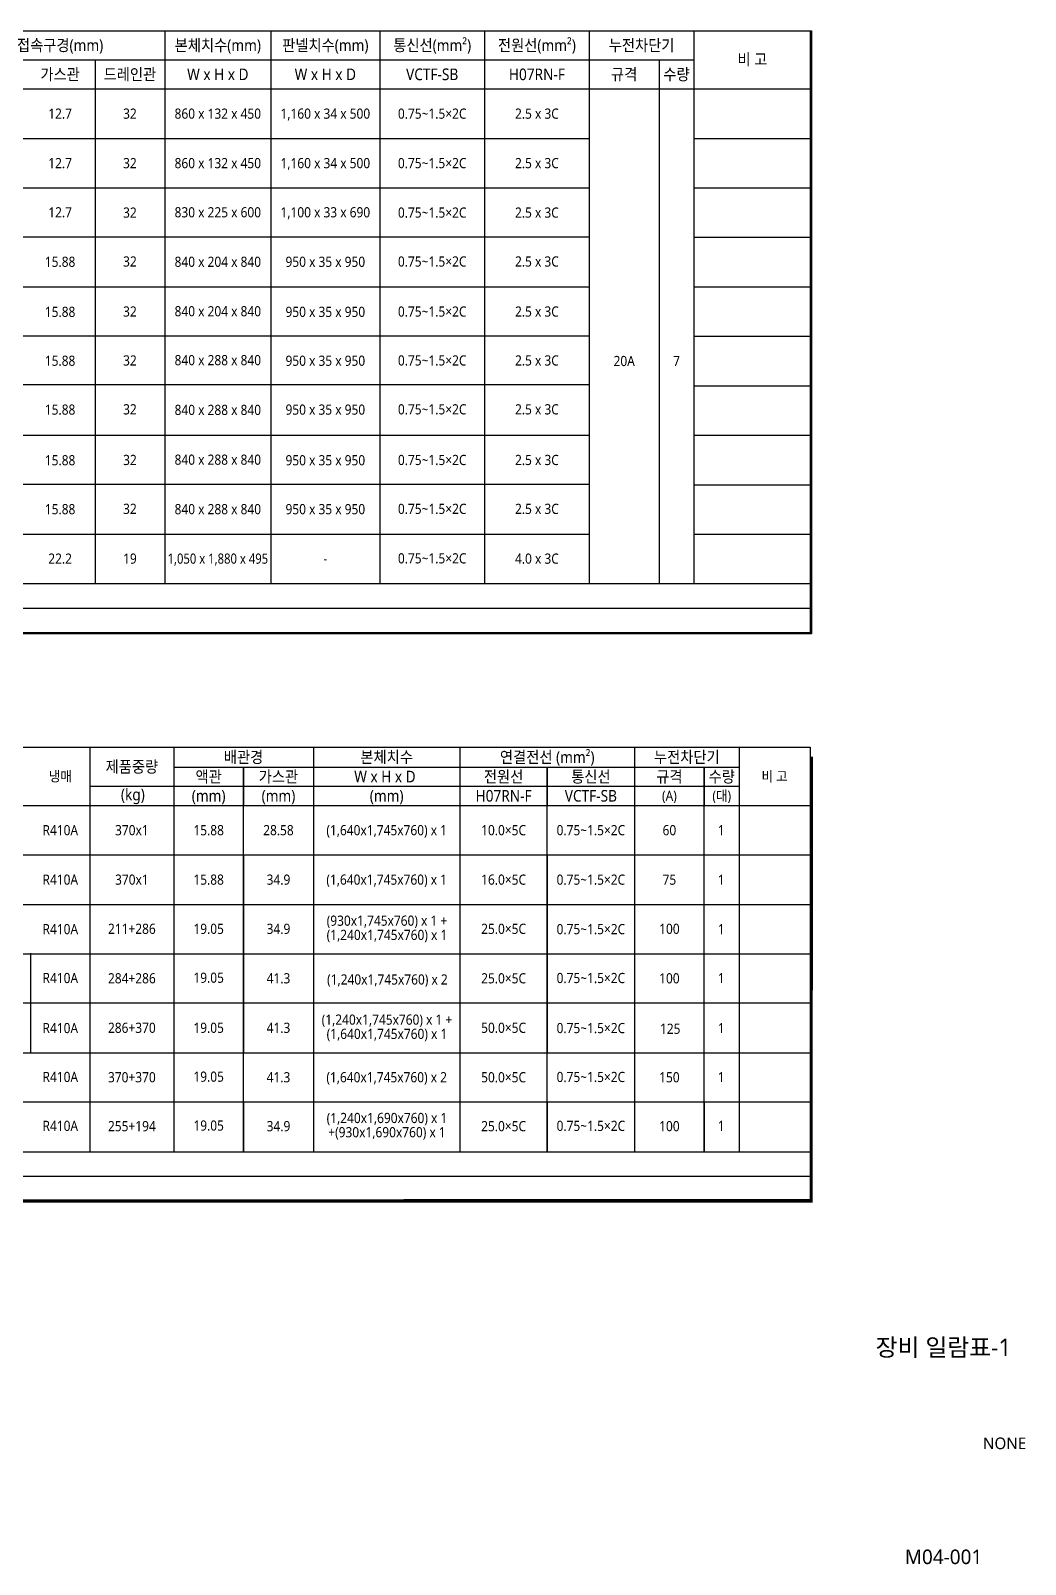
# Model space of a CAD drawing. Header units: millimetres. Extents: x 1142 to 3579, y 1194 to 1737.
# Drawn here: x 1555 to 1897, y 1196 to 1723 of the extents above; entities that cross this region are included whole.
import ezdxf
from ezdxf.enums import TextEntityAlignment as Align

# ---------------------------------------------------------------- set-up
doc = ezdxf.new("R2010")
doc.units = ezdxf.units.MM
for name, color, linetype in [('BOX', 7, 'Continuous'), ('TE', 2, 'Continuous'), ('TEXT', 2, 'Continuous'), ('장비일람', 3, 'Continuous')]:
    doc.layers.add(name, color=color, linetype=linetype)
doc.styles.add('sunjin', font='')
doc.styles.add('스타일1', font='malgun.ttf')
doc.styles.get('sunjin').set_extended_font_data('Malgun Gothic')

msp = doc.modelspace()

# ---------------------------------------------------------------- linework, layer by layer
at = {"layer": 'BOX'}
for p, q in [((1782.8, 1723.17), (1782.8, 1533.17)), ((1517.55, 1713.17), (1782.8, 1713.17)), ((1576.88, 1713.17), (1576.88, 1533.37)), ((1770.8, 1713.17), (1770.8, 1533.17)), ((1188.48, 1686.17), (1746.8, 1686.17)), ((1782.8, 1686.17), (1822.69, 1686.17)), ((1188.48, 1669.17), (1746.8, 1669.17)), ((1782.8, 1669.17), (1822.69, 1669.17)), ((1188.48, 1652.37), (1746.8, 1652.37)), ((1782.8, 1652.17), (1822.69, 1652.17)), ((1188.48, 1635.17), (1746.8, 1635.17)), ((1782.8, 1635.17), (1822.69, 1635.17)), ((1188.48, 1618.37), (1746.8, 1618.37)), ((1782.8, 1618.17), (1822.69, 1618.17)), ((1188.48, 1601.57), (1746.8, 1601.57)), ((1782.8, 1601.17), (1822.69, 1601.17)), ((1188.48, 1584.17), (1746.8, 1584.17)), ((1782.8, 1584.17), (1822.69, 1584.17)), ((1782.8, 1584.17), (1822.69, 1584.17)), ((1188.48, 1567.37), (1746.8, 1567.37)), ((1782.8, 1567.17), (1822.69, 1567.17)), ((1188.48, 1550.17), (1746.8, 1550.17)), ((1782.8, 1550.17), (1822.69, 1550.17)), ((1141.86, 1533.17), (1822.69, 1533.17)), ((1188.48, 1533.17), (1764.76, 1533.17)), ((1576.88, 1533.37), (1576.88, 1533.37)), ((1600.88, 1533.37), (1600.88, 1533.37)), ((1637.32, 1533.37), (1637.32, 1533.37)), ((1575.15, 1476.97), (1575.15, 1337.97)), ((1603.95, 1476.97), (1603.95, 1337.97)), ((1651.95, 1476.97), (1651.95, 1337.97)), ((1702.35, 1476.97), (1702.35, 1337.97)), ((1762.35, 1476.97), (1762.35, 1337.97)), ((1798.35, 1476.97), (1798.35, 1337.97)), ((1603.95, 1470.17), (1798.35, 1470.17)), ((1627.95, 1337.97), (1627.95, 1470.17)), ((1732.35, 1337.97), (1732.35, 1470.17)), ((1786.35, 1337.97), (1786.35, 1470.17)), ((1575.15, 1463.57), (1798.35, 1463.57)), ((1188.48, 1439.97), (1822.69, 1439.97)), ((1188.48, 1422.97), (1822.69, 1422.97)), ((1188.48, 1405.97), (1822.69, 1405.97)), ((1188.48, 1389.17), (1822.69, 1389.17)), ((1188.48, 1371.97), (1822.69, 1371.97)), ((1160.32, 1355.17), (1822.69, 1355.17))]:
    msp.add_line(p, q, dxfattribs=at)
at = {"layer": 'BOX', "color": 4}
msp.add_line((1141.86, 1321.17), (1822.69, 1321.67), dxfattribs=at)
msp.add_lwpolyline([(1141.86, 1723.17), (1823.19, 1723.17), (1823.19, 1515.87), (1148.06, 1515.87)], dxfattribs=at)
at = {"layer": 'BOX', "color": 4, "const_width": 1}
msp.add_lwpolyline([(1823.19, 1473.75), (1823.13, 1320.92), (1148.01, 1320.92)], dxfattribs=at)
at = {"layer": 'TE'}
for p, q in [((1576.88, 1686.17), (1576.88, 1669.17)), ((1600.88, 1686.17), (1600.88, 1669.17)), ((1637.32, 1686.17), (1637.32, 1669.17)), ((1674.8, 1686.17), (1674.8, 1669.17)), ((1710.8, 1686.17), (1710.8, 1669.17)), ((1576.88, 1669.17), (1576.88, 1652.37)), ((1600.88, 1669.17), (1600.88, 1652.37)), ((1637.32, 1669.17), (1637.32, 1652.37)), ((1674.8, 1669.17), (1674.8, 1652.37)), ((1710.8, 1669.17), (1710.8, 1652.37)), ((1576.88, 1652.37), (1576.88, 1635.17)), ((1600.88, 1652.37), (1600.88, 1635.17)), ((1637.32, 1652.37), (1637.32, 1635.17)), ((1674.8, 1652.37), (1674.8, 1635.17)), ((1710.8, 1652.37), (1710.8, 1635.17)), ((1576.88, 1635.17), (1576.88, 1618.37)), ((1600.88, 1635.17), (1600.88, 1618.37)), ((1637.32, 1635.17), (1637.32, 1618.37)), ((1674.8, 1635.17), (1674.8, 1618.37)), ((1710.8, 1635.17), (1710.8, 1618.37)), ((1576.88, 1618.37), (1576.88, 1601.57)), ((1600.88, 1618.37), (1600.88, 1601.57)), ((1637.32, 1618.37), (1637.32, 1601.57)), ((1674.8, 1618.37), (1674.8, 1601.57)), ((1710.8, 1618.37), (1710.8, 1601.57)), ((1576.88, 1601.57), (1576.88, 1584.17)), ((1600.88, 1601.57), (1600.88, 1584.17)), ((1637.32, 1601.57), (1637.32, 1584.17)), ((1674.8, 1601.57), (1674.8, 1584.17)), ((1710.8, 1601.57), (1710.8, 1584.17)), ((1576.88, 1584.17), (1576.88, 1567.37)), ((1600.88, 1584.17), (1600.88, 1567.37)), ((1637.32, 1584.17), (1637.32, 1567.37)), ((1674.8, 1584.17), (1674.8, 1567.37)), ((1710.8, 1584.17), (1710.8, 1567.37)), ((1576.88, 1567.37), (1576.88, 1550.17)), ((1600.88, 1567.37), (1600.88, 1550.17)), ((1637.32, 1567.37), (1637.32, 1550.17)), ((1674.8, 1567.37), (1674.8, 1550.17)), ((1710.8, 1567.37), (1710.8, 1550.17)), ((1576.88, 1550.17), (1576.88, 1533.37)), ((1600.88, 1550.17), (1600.88, 1533.37)), ((1637.32, 1550.17), (1637.32, 1533.37)), ((1674.8, 1550.17), (1674.8, 1533.37)), ((1710.8, 1550.17), (1710.8, 1533.37)), ((1627.95, 1470.17), (1627.95, 1456.97)), ((1732.35, 1470.17), (1732.35, 1456.97)), ((1786.35, 1470.17), (1786.35, 1456.97)), ((1575.15, 1439.97), (1575.15, 1422.97)), ((1575.15, 1439.97), (1575.15, 1422.97)), ((1575.15, 1439.97), (1575.15, 1422.97)), ((1575.15, 1439.97), (1575.15, 1422.97)), ((1603.95, 1439.97), (1603.95, 1422.97)), ((1603.95, 1439.97), (1603.95, 1422.97)), ((1627.95, 1439.97), (1627.95, 1422.97)), ((1627.95, 1439.97), (1627.95, 1422.97)), ((1651.95, 1439.97), (1651.95, 1422.97)), ((1651.95, 1439.97), (1651.95, 1422.97)), ((1651.95, 1439.97), (1651.95, 1422.97)), ((1651.95, 1439.97), (1651.95, 1422.97)), ((1702.35, 1439.97), (1702.35, 1422.97)), ((1702.35, 1439.97), (1702.35, 1422.97)), ((1732.35, 1439.97), (1732.35, 1422.97)), ((1732.35, 1439.97), (1732.35, 1422.97)), ((1762.35, 1439.97), (1762.35, 1422.97)), ((1762.35, 1439.97), (1762.35, 1422.97)), ((1798.35, 1439.97), (1798.35, 1422.97)), ((1575.15, 1422.97), (1575.15, 1406.17)), ((1575.15, 1422.97), (1575.15, 1406.17)), ((1603.95, 1422.97), (1603.95, 1406.17)), ((1627.95, 1422.97), (1627.95, 1406.17)), ((1651.95, 1422.97), (1651.95, 1406.17)), ((1651.95, 1422.97), (1651.95, 1406.17)), ((1702.35, 1422.97), (1702.35, 1406.17)), ((1732.35, 1422.97), (1732.35, 1406.17)), ((1762.35, 1422.97), (1762.35, 1406.17)), ((1554.75, 1406.17), (1554.75, 1388.97)), ((1554.75, 1406.17), (1554.75, 1388.97)), ((1575.15, 1406.17), (1575.15, 1388.97)), ((1575.15, 1406.17), (1575.15, 1388.97)), ((1603.95, 1406.17), (1603.95, 1388.97)), ((1627.95, 1406.17), (1627.95, 1388.97)), ((1651.95, 1406.17), (1651.95, 1388.97)), ((1651.95, 1406.17), (1651.95, 1388.97)), ((1702.35, 1406.17), (1702.35, 1388.97)), ((1732.35, 1406.17), (1732.35, 1388.97)), ((1762.35, 1406.17), (1762.35, 1388.97)), ((1554.75, 1388.97), (1554.75, 1372.17)), ((1554.75, 1388.97), (1554.75, 1372.17)), ((1575.15, 1388.97), (1575.15, 1372.17)), ((1575.15, 1388.97), (1575.15, 1372.17)), ((1603.95, 1388.97), (1603.95, 1372.17)), ((1627.95, 1388.97), (1627.95, 1372.17)), ((1651.95, 1388.97), (1651.95, 1372.17)), ((1651.95, 1388.97), (1651.95, 1372.17)), ((1702.35, 1388.97), (1702.35, 1372.17)), ((1732.35, 1388.97), (1732.35, 1372.17)), ((1762.35, 1388.97), (1762.35, 1372.17))]:
    msp.add_line(p, q, dxfattribs=at)
at = {"layer": '장비일람', "color": 1}
for p, q in [((1600.88, 1723.17), (1600.88, 1703.17)), ((1710.8, 1723.17), (1710.8, 1703.17)), ((1576.88, 1713.17), (1576.88, 1703.17)), ((1576.88, 1703.17), (1576.88, 1686.17)), ((1600.88, 1703.17), (1600.88, 1686.17)), ((1637.32, 1703.17), (1637.32, 1686.17)), ((1674.8, 1703.17), (1674.8, 1686.17)), ((1710.8, 1703.17), (1710.8, 1686.17)), ((1575.15, 1476.97), (1575.15, 1456.97)), ((1575.15, 1476.97), (1575.15, 1456.97)), ((1603.95, 1476.97), (1603.95, 1456.97)), ((1651.95, 1476.97), (1651.95, 1456.97)), ((1702.35, 1476.97), (1702.35, 1456.97)), ((1762.35, 1476.97), (1762.35, 1456.97)), ((1798.35, 1476.97), (1798.35, 1456.97)), ((1575.15, 1355.17), (1575.15, 1337.97)), ((1575.15, 1355.17), (1575.15, 1337.97)), ((1603.95, 1355.17), (1603.95, 1337.97)), ((1627.95, 1355.17), (1627.95, 1337.97)), ((1651.95, 1355.17), (1651.95, 1337.97)), ((1651.95, 1355.17), (1651.95, 1337.97)), ((1702.35, 1355.17), (1702.35, 1337.97)), ((1732.35, 1355.17), (1732.35, 1337.97)), ((1762.35, 1355.17), (1762.35, 1337.97)), ((1786.35, 1355.17), (1786.35, 1337.97)), ((1798.35, 1355.17), (1798.35, 1337.97)), ((1188.48, 1337.97), (1822.69, 1337.97))]:
    msp.add_line(p, q, dxfattribs=at)
at = {"layer": '장비일람', "color": 0}
for p, q in [((1600.88, 1723.17), (1600.88, 1533.37)), ((1637.32, 1723.17), (1637.32, 1533.37)), ((1674.8, 1723.17), (1674.8, 1533.37)), ((1710.8, 1723.17), (1710.8, 1533.37)), ((1746.8, 1723.17), (1746.8, 1533.37))]:
    msp.add_line(p, q, dxfattribs=at)
at = {"layer": '장비일람', "color": 4}
for p, q in [((1822.69, 1723.17), (1822.69, 1703.13)), ((1141.86, 1524.77), (1822.69, 1524.77)), ((1141.86, 1516.37), (1822.69, 1516.37)), ((1141.86, 1476.97), (1822.69, 1476.97)), ((1822.69, 1476.97), (1822.69, 1455.77)), ((1141.86, 1456.97), (1822.69, 1456.97)), ((1822.69, 1456.97), (1822.69, 1439.97)), ((1822.69, 1439.97), (1822.69, 1422.97)), ((1822.69, 1422.97), (1822.69, 1405.97)), ((1822.69, 1405.97), (1822.69, 1389.17)), ((1822.69, 1389.17), (1822.69, 1371.97)), ((1822.69, 1371.97), (1822.69, 1355.17)), ((1822.69, 1355.17), (1822.69, 1337.97)), ((1141.86, 1337.97), (1822.69, 1337.97)), ((1141.86, 1329.57), (1822.69, 1329.57))]:
    msp.add_line(p, q, dxfattribs=at)
at = {"layer": '장비일람', "color": 4, "linetype": 'ByBlock'}
for p, q in [((1141.86, 1703.17), (1822.69, 1703.17)), ((1822.69, 1703.17), (1822.69, 1686.17)), ((1822.69, 1686.17), (1822.69, 1669.17)), ((1822.69, 1669.17), (1822.69, 1652.37)), ((1822.69, 1652.37), (1822.69, 1635.17)), ((1822.69, 1635.17), (1822.69, 1618.37)), ((1822.69, 1618.37), (1822.69, 1601.57)), ((1822.69, 1601.57), (1822.69, 1584.17)), ((1822.69, 1584.17), (1822.69, 1567.37)), ((1822.69, 1567.37), (1822.69, 1550.17)), ((1822.69, 1550.17), (1822.69, 1533.37)), ((1822.69, 1533.37), (1822.69, 1516.17)), ((1822.69, 1516.17), (1822.69, 1515.87)), ((1822.69, 1337.97), (1822.69, 1329.57)), ((1822.69, 1329.57), (1822.69, 1321.67))]:
    msp.add_line(p, q, dxfattribs=at)

# ---------------------------------------------------------------- texts
at = {"layer": 'TE', "style": 'sunjin'}
for s, height, width, p in [('접속구경(mm)', 4, 0.9, (1564.88, 1718.17)), ('본체치수(mm)', 4, 0.9, (1619.1, 1718.17)), ('판넬치수(mm)', 4, 0.9, (1656.06, 1718.17)), ('통신선(mm²)', 4, 0.9, (1692.8, 1718.17)), ('전원선(mm²)', 4, 0.9, (1728.8, 1718.17)), ('누전차단기', 4, 0.9, (1764.8, 1718.17)), ('비 고', 4, 0.9, (1802.88, 1713.32)), ('가스관', 4, 0.9, (1564.88, 1708.17)), ('드레인관', 4, 0.9, (1588.88, 1708.17)), ('W x H x D', 4, 0.9, (1619.1, 1708.17)), ('W x H x D', 4, 0.9, (1656.06, 1708.17)), ('VCTF-SB', 4, 0.9, (1692.8, 1708.17)), ('H07RN-F', 4, 0.9, (1728.8, 1708.17)), ('규격', 4, 0.9, (1758.8, 1708.17)), ('수량', 4, 0.9, (1776.8, 1708.17)), ('12.7', 3.5, 0.9, (1564.88, 1694.67)), ('32', 3.5, 0.9, (1588.88, 1694.67)), ('860 x 132 x 450', 3.5, 0.9, (1619.1, 1694.67)), ('1,160 x 34 x 500', 3.5, 0.9, (1656.06, 1694.67)), ('0.75~1.5×2C', 3.5, 0.9, (1692.8, 1694.67)), ('2.5 x 3C', 3.5, 0.9, (1728.8, 1694.67)), ('12.7', 3.5, 0.9, (1564.88, 1677.67)), ('32', 3.5, 0.9, (1588.88, 1677.67)), ('860 x 132 x 450', 3.5, 0.9, (1619.1, 1677.67)), ('1,160 x 34 x 500', 3.5, 0.9, (1656.06, 1677.67)), ('0.75~1.5×2C', 3.5, 0.9, (1692.8, 1677.67)), ('2.5 x 3C', 3.5, 0.9, (1728.8, 1677.67)), ('12.7', 3.5, 0.9, (1564.88, 1660.77)), ('32', 3.5, 0.9, (1588.88, 1660.67)), ('830 x 225 x 600', 3.5, 0.9, (1619.1, 1660.77)), ('1,100 x 33 x 690', 3.5, 0.9, (1656.06, 1660.77)), ('0.75~1.5×2C', 3.5, 0.9, (1692.8, 1660.67)), ('2.5 x 3C', 3.5, 0.9, (1728.8, 1660.67)), ('15.88', 3.5, 0.9, (1564.88, 1643.77)), ('32', 3.5, 0.9, (1588.88, 1643.87)), ('840 x 204 x 840', 3.5, 0.9, (1619.1, 1643.77)), ('950 x 35 x 950', 3.5, 0.9, (1656.06, 1643.77)), ('0.75~1.5×2C', 3.5, 0.9, (1692.8, 1643.87)), ('2.5 x 3C', 3.5, 0.9, (1728.8, 1643.87)), ('15.88', 3.5, 0.9, (1564.88, 1626.57)), ('32', 3.5, 0.9, (1588.88, 1626.67)), ('840 x 204 x 840', 3.5, 0.9, (1619.1, 1626.77)), ('950 x 35 x 950', 3.5, 0.9, (1656.06, 1626.57)), ('0.75~1.5×2C', 3.5, 0.9, (1692.8, 1626.67)), ('2.5 x 3C', 3.5, 0.9, (1728.8, 1626.67)), ('15.88', 3.5, 0.9, (1564.88, 1609.77)), ('32', 3.5, 0.9, (1588.88, 1609.87)), ('840 x 288 x 840', 3.5, 0.9, (1619.1, 1609.97)), ('950 x 35 x 950', 3.5, 0.9, (1656.06, 1609.77)), ('0.75~1.5×2C', 3.5, 0.9, (1692.8, 1609.87)), ('2.5 x 3C', 3.5, 0.9, (1728.8, 1609.87)), ('20A', 3.5, 0.9, (1758.8, 1609.67)), ('7', 3.5, 0.9, (1776.8, 1609.67)), ('15.88', 3.5, 0.9, (1564.88, 1592.97)), ('32', 3.5, 0.9, (1588.88, 1593.07)), ('840 x 288 x 840', 3.5, 0.9, (1619.1, 1592.87)), ('950 x 35 x 950', 3.5, 0.9, (1656.06, 1592.97)), ('0.75~1.5×2C', 3.5, 0.9, (1692.8, 1593.07)), ('2.5 x 3C', 3.5, 0.9, (1728.8, 1593.07)), ('15.88', 3.5, 0.9, (1564.88, 1575.57)), ('32', 3.5, 0.9, (1588.88, 1575.67)), ('840 x 288 x 840', 3.5, 0.9, (1619.1, 1575.77)), ('950 x 35 x 950', 3.5, 0.9, (1656.06, 1575.57)), ('0.75~1.5×2C', 3.5, 0.9, (1692.8, 1575.67)), ('2.5 x 3C', 3.5, 0.9, (1728.8, 1575.67)), ('15.88', 3.5, 0.9, (1564.88, 1558.77)), ('32', 3.5, 0.9, (1588.88, 1558.87)), ('840 x 288 x 840', 3.5, 0.9, (1619.1, 1558.77)), ('950 x 35 x 950', 3.5, 0.9, (1656.06, 1558.77)), ('0.75~1.5×2C', 3.5, 0.9, (1692.8, 1558.87)), ('2.5 x 3C', 3.5, 0.9, (1728.8, 1558.87)), ('22.2', 3.5, 0.9, (1564.88, 1541.77)), ('19', 3.5, 0.9, (1588.88, 1541.77)), ('1,050 x 1,880 x 495', 3.5, 0.85, (1619.1, 1541.77)), ('-', 3.5, 0.9, (1656.06, 1541.77)), ('0.75~1.5×2C', 3.5, 0.9, (1692.8, 1541.87)), ('4.0 x 3C', 3.5, 0.9, (1728.8, 1541.77)), ('배관경', 4, 0.9, (1627.95, 1473.57)), ('본체치수', 4, 0.9, (1677.15, 1473.57)), ('연결전선 (mm²)', 4, 0.9, (1732.35, 1473.57)), ('누전차단기', 4, 0.9, (1780.35, 1473.57)), ('제품중량', 4, 0.9, (1589.55, 1470.27)), ('냉매', 3.5, 0.9, (1564.95, 1466.97)), ('액관', 4, 0.9, (1615.95, 1466.87)), ('가스관', 4, 0.9, (1639.95, 1466.87)), ('W x H x D', 4, 0.9, (1676.55, 1466.87)), ('전원선', 4, 0.9, (1717.35, 1466.87)), ('통신선', 4, 0.9, (1747.35, 1466.87)), ('규격', 4, 0.9, (1774.35, 1466.87)), ('수량', 4, 0.9, (1792.35, 1466.87)), ('비 고', 3.5, 0.9, (1810.52, 1466.97)), ('(mm)', 4, 0.9, (1615.95, 1460.27)), ('(mm)', 4, 0.9, (1639.95, 1460.27)), ('(mm)', 4, 0.9, (1677.15, 1460.27)), ('H07RN-F', 4, 0.9, (1717.35, 1460.27)), ('VCTF-SB', 4, 0.9, (1747.35, 1460.27)), ('(A)', 3.5, 0.9, (1774.35, 1460.27)), ('(대)', 3.5, 0.9, (1792.35, 1460.27)), ('R410A', 3.5, 0.9, (1564.95, 1448.47)), ('370x1', 3.5, 0.9, (1589.55, 1448.47)), ('15.88', 3.5, 0.9, (1615.95, 1448.47)), ('28.58', 3.5, 0.9, (1639.95, 1448.47)), ('(1,640x1,745x760) x 1', 3.5, 0.9, (1677.15, 1448.47)), ('10.0×5C', 3.5, 0.9, (1717.35, 1448.47)), ('0.75~1.5×2C', 3.5, 0.9, (1747.35, 1448.47)), ('60', 3.5, 0.9, (1774.35, 1448.47)), ('1', 3.5, 0.9, (1792.19, 1448.47)), ('R410A', 3.5, 0.9, (1564.95, 1431.47)), ('370x1', 3.5, 0.9, (1589.55, 1431.47)), ('15.88', 3.5, 0.9, (1615.95, 1431.47)), ('34.9', 3.5, 0.9, (1639.95, 1431.47)), ('(1,640x1,745x760) x 1', 3.5, 0.9, (1677.15, 1431.47)), ('16.0×5C', 3.5, 0.9, (1717.35, 1431.47)), ('0.75~1.5×2C', 3.5, 0.9, (1747.35, 1431.47)), ('75', 3.5, 0.9, (1774.35, 1431.47)), ('1', 3.5, 0.9, (1792.19, 1431.47)), ('(930x1,745x760) x 1 +', 3.5, 0.9, (1677.25, 1417.37)), ('R410A', 3.5, 0.9, (1564.95, 1414.47)), ('211+286', 3.5, 0.9, (1589.55, 1414.57)), ('19.05', 3.5, 0.9, (1615.95, 1414.57)), ('34.9', 3.5, 0.9, (1639.95, 1414.57)), ('(1,240x1,745x760) x 1', 3.5, 0.9, (1677.25, 1412.48)), ('25.0×5C', 3.5, 0.9, (1717.35, 1414.57)), ('0.75~1.5×2C', 3.5, 0.9, (1747.35, 1414.47)), ('100', 3.5, 0.9, (1774.35, 1414.57)), ('1', 3.5, 0.9, (1792.19, 1414.47)), ('R410A', 3.5, 0.9, (1564.95, 1397.67)), ('284+286', 3.5, 0.9, (1589.55, 1397.57)), ('19.05', 3.5, 0.9, (1615.95, 1397.77)), ('41.3', 3.5, 0.9, (1639.95, 1397.57)), ('(1,240x1,745x760) x 2', 3.5, 0.9, (1677.4, 1397.17)), ('25.0×5C', 3.5, 0.9, (1717.35, 1397.57)), ('0.75~1.5×2C', 3.5, 0.9, (1747.35, 1397.67)), ('100', 3.5, 0.9, (1774.35, 1397.57)), ('1', 3.5, 0.9, (1792.19, 1397.67)), ('R410A', 3.5, 0.9, (1564.95, 1380.47)), ('286+370', 3.5, 0.9, (1589.55, 1380.57)), ('19.05', 3.5, 0.9, (1615.95, 1380.57)), ('41.3', 3.5, 0.9, (1639.95, 1380.57)), ('(1,240x1,745x760) x 1 +', 3.5, 0.9, (1677.25, 1383.37)), ('50.0×5C', 3.5, 0.9, (1717.35, 1380.57)), ('0.75~1.5×2C', 3.5, 0.9, (1747.35, 1380.47)), ('125', 3.5, 0.9, (1774.63, 1380.23)), ('1', 3.5, 0.9, (1792.19, 1380.47)), ('(1,640x1,745x760) x 1', 3.5, 0.9, (1677.25, 1378.48)), ('R410A', 3.5, 0.9, (1564.95, 1363.67)), ('370+370', 3.5, 0.9, (1589.55, 1363.57)), ('19.05', 3.5, 0.9, (1615.95, 1363.77)), ('41.3', 3.5, 0.9, (1639.95, 1363.57)), ('(1,640x1,745x760) x 2', 3.5, 0.9, (1677.15, 1363.57)), ('50.0×5C', 3.5, 0.9, (1717.35, 1363.57)), ('0.75~1.5×2C', 3.5, 0.9, (1747.35, 1363.67)), ('150', 3.5, 0.9, (1774.35, 1363.57)), ('1', 3.5, 0.9, (1792.19, 1363.67)), ('(1,240x1,690x760) x 1', 3.5, 0.9, (1677.25, 1349.57)), ('R410A', 3.5, 0.9, (1564.95, 1346.87)), ('255+194', 3.5, 0.9, (1589.55, 1346.77)), ('19.05', 3.5, 0.9, (1615.95, 1346.97)), ('34.9', 3.5, 0.9, (1639.95, 1346.77)), ('+(930x1,690x760) x 1', 3.5, 0.9, (1677.25, 1344.68)), ('25.0×5C', 3.5, 0.9, (1717.35, 1346.77)), ('0.75~1.5×2C', 3.5, 0.9, (1747.35, 1346.87)), ('100', 3.5, 0.9, (1774.35, 1346.77)), ('1', 3.5, 0.9, (1792.19, 1346.87))]:
    msp.add_text(s, height=height, dxfattribs=dict(at, width=width)).set_placement(p, align=Align.MIDDLE_CENTER)
at = {"layer": 'TE', "style": 'sunjin', "width": 0.9}
msp.add_text('(kg)', height=4, dxfattribs=at).set_placement((1585.79, 1458.73))
at = {"layer": 'TEXT', "color": 3, "style": '스타일1'}
for s, height, p in [('장비 일람표-1', 6, (1868.59, 1270.78)), ('NONE', 4, (1889.59, 1237.78)), ('M04-001', 5, (1868.59, 1198.78))]:
    msp.add_text(s, height=height, dxfattribs=at).set_placement(p, align=Align.MIDDLE_CENTER)

doc.saveas('drawing.dxf')
